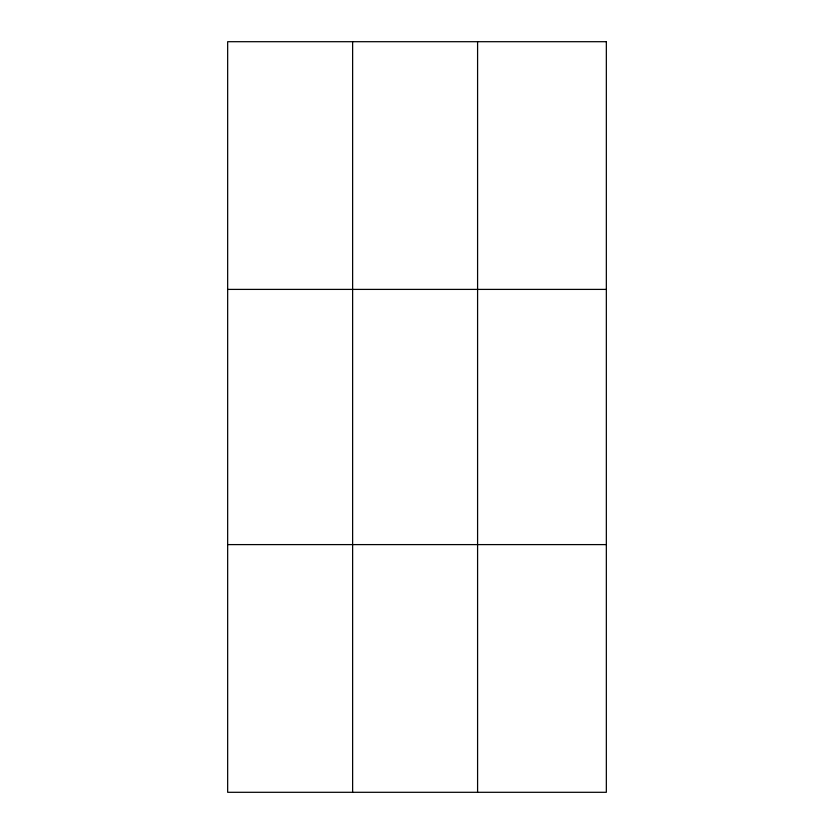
<?xml version="1.0" encoding="UTF-8"?>
<svg xmlns="http://www.w3.org/2000/svg" width="834" height="834" viewBox="0 0 834 834"><rect width="100%" height="100%" fill="white"/><g stroke="black" fill="none" stroke-linecap="round" stroke-linejoin="round"><path stroke-width="1.25" d="M352.626 792.3L352.626 41.7M477.59 792.3L477.59 41.7M227.661 289.398L606.339 289.398M227.661 544.602L606.339 544.602M606.339 41.7L606.339 792.3L227.661 792.3L227.661 41.7L606.339 41.7"/></g></svg>
